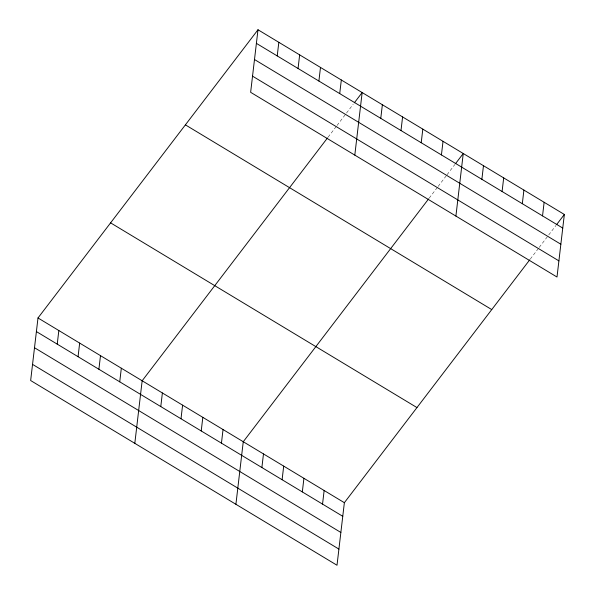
<?xml version="1.0" encoding="UTF-8"?>
<svg xmlns="http://www.w3.org/2000/svg" width="595" height="595" viewBox="0 0 595 595"><rect width="100%" height="100%" fill="white"/><g stroke="black" fill="none" stroke-linecap="round" stroke-linejoin="round"><path stroke-width="0.45" stroke-dasharray="2.98 2.23" d="M328.09 137.185L336.465 126.207M337.023 125.478L345.955 113.771M346.513 113.043L353.214 104.259M429.188 198.142L437.563 187.165M438.121 186.436L446.495 175.458M447.061 174.729L454.878 164.488M530.286 259.1L538.661 248.122M539.219 247.394L548.159 235.687M548.716 234.958L555.975 225.446"/><path stroke-width="0.89" d="M257.992 29.75L250.636 92.307L557.002 277.032L564.35 214.468L257.992 29.75L37.998 317.968L30.65 380.532L337.008 565.25L344.364 502.693L529.729 259.829M57.232 344.141L58.831 330.53M78.064 356.703L79.663 343.092M98.896 369.264L100.496 355.654M119.729 381.826L121.328 368.216M134.812 443.335L142.16 380.778L327.525 137.914M160.784 406.578L162.383 392.968M180.999 418.768L182.598 405.158M201.222 430.959L202.821 417.348M221.444 443.149L223.043 429.545M277.225 55.923L278.824 42.312M235.91 504.292L243.258 441.735L428.631 198.871M298.058 68.484L299.657 54.874M261.882 467.536L263.481 453.926M318.89 81.039L320.489 67.436M282.104 479.726L283.703 466.116M339.723 93.601L341.322 79.99M302.32 491.916L303.919 478.306M354.806 155.117L362.154 92.552L354.337 102.801M322.542 504.106L324.141 490.503M380.77 118.353L382.369 104.75M400.993 130.55L402.592 116.94M421.215 142.74L422.814 129.13M441.43 154.931L443.03 141.32M455.904 216.074L463.252 153.51L455.435 163.759M481.876 179.311L483.475 165.7M502.091 191.508L503.69 177.898M522.313 203.698L523.912 190.088M542.536 215.888L544.135 202.278M556.533 224.709L564.35 214.468M256.393 43.361L562.751 228.078M254.489 59.515L560.854 244.233M252.54 76.153L558.898 260.878M185.395 124.861L491.753 309.586M110.596 222.857L416.961 407.575M37.998 317.968L344.364 502.693M36.399 331.579L342.765 516.304M34.503 347.733L340.861 532.451M32.547 364.378L338.912 549.096"/></g></svg>
